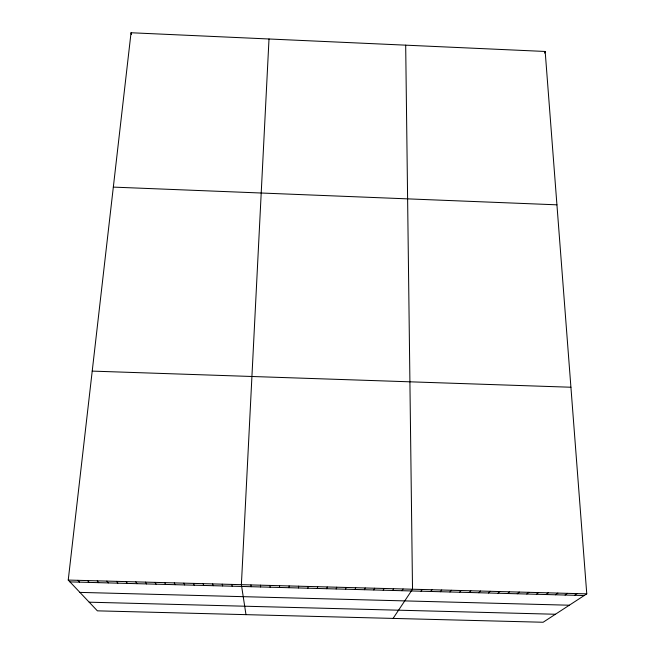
<?xml version="1.0" encoding="UTF-8"?>
<svg xmlns="http://www.w3.org/2000/svg" width="655" height="655" viewBox="0 0 655 655"><rect width="100%" height="100%" fill="white"/><g stroke="black" fill="none" stroke-linecap="round" stroke-linejoin="round"><path stroke-width="0.98" d="M279.538 587.453L279.587 585.685M269.008 38.989L241.384 584.669L245.985 614.644M288.994 587.707L289.125 585.938M68.235 580.068L131.041 32.75L545.173 51.467L586.765 593.864L543.126 622.25L97.39 610.845L68.235 580.068L586.765 593.864M298.443 587.953L298.647 586.192M307.891 588.206L308.169 586.446M317.323 588.452L317.691 586.7M326.755 588.706L327.197 586.954M336.179 588.96L336.703 587.207M345.603 589.205L346.2 587.461M544.575 53.112L545.173 51.467M355.018 589.459L355.698 587.715M364.426 589.705L365.179 587.969M373.825 589.958L374.66 588.215M383.216 590.204L384.133 588.468M392.607 590.45L393.598 588.722M401.99 590.704L403.062 588.976M393.09 618.41L412.519 589.222L405.682 45.162M421.026 591.211L422.254 589.484M430.671 591.465L431.981 589.746M440.316 591.719L441.699 589.999M449.952 591.973L451.418 590.261M459.581 592.235L461.128 590.515M469.201 592.488L470.83 590.777M478.821 592.742L480.524 591.031M488.425 592.996L490.218 591.293M498.029 593.25L499.904 591.547M507.633 593.504L509.582 591.809M517.221 593.758L519.251 592.063M526.808 594.019L528.913 592.325M536.388 594.273L538.574 592.578M545.959 594.527L548.219 592.832M555.522 594.781L557.864 593.094M565.085 595.035L567.508 593.348M574.64 595.289L577.137 593.602M69.962 581.894L584.186 595.542M79.91 592.39L569.318 605.212M89.195 602.191L555.415 614.251M92.216 371.107L570.923 387.236M113.331 187.109L556.938 204.827M77.912 580.322L79.558 582.148M87.573 580.584L89.137 582.401M97.235 580.838L98.717 582.655M106.888 581.091L108.288 582.909M116.533 581.353L117.859 583.163M126.178 581.607L127.414 583.417M135.814 581.861L136.969 583.67M145.443 582.123L146.515 583.924M155.063 582.377L156.062 584.178M164.683 582.631L165.592 584.432M174.287 582.885L175.122 584.678M183.891 583.146L184.644 584.931M193.487 583.4L194.167 585.185M203.083 583.654L203.672 585.439M212.67 583.908L213.178 585.693M222.242 584.162L222.675 585.947M231.821 584.416L232.173 586.192M131.041 32.75L131.36 34.461M250.947 584.923L251.135 586.7M260.494 585.177L260.608 586.954M270.048 585.431L270.081 587.199"/></g></svg>
